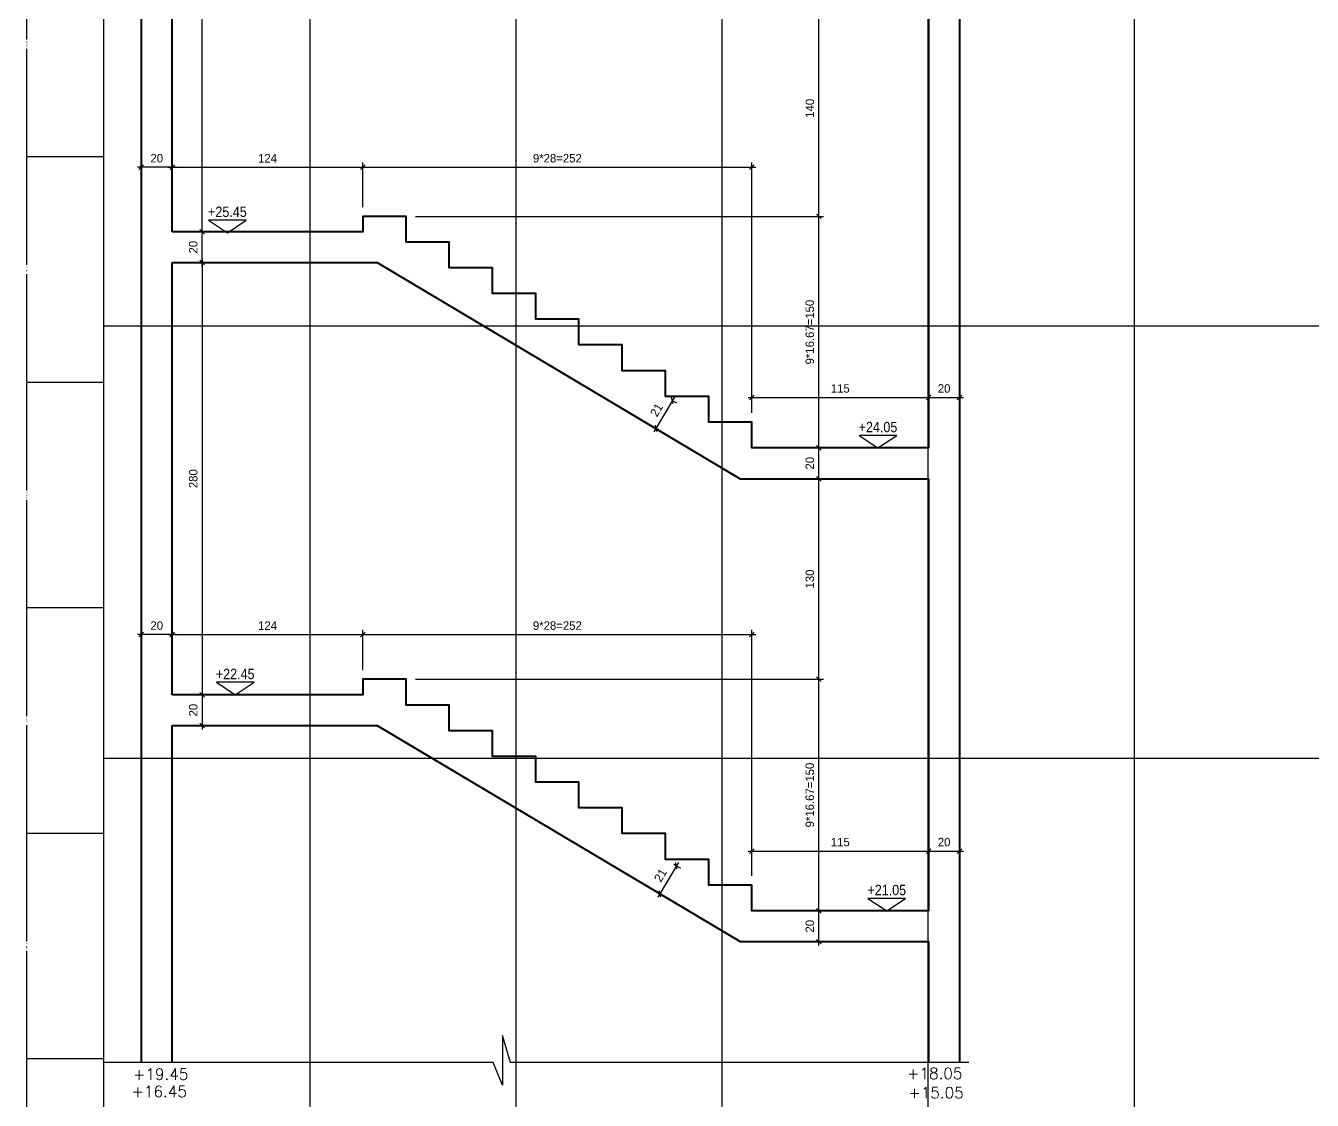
# Model space of a CAD drawing. Header units: inches. Extents: x -5298 to 11252, y 8210 to 22495.
# Drawn here: x 7526 to 8359, y 16894 to 17590 of the extents above; entities that cross this region are included whole.
import ezdxf
from ezdxf.enums import TextEntityAlignment as Align

# ---------------------------------------------------------------- set-up
doc = ezdxf.new("R2010")
doc.units = ezdxf.units.IN
doc.header["$LTSCALE"] = 55
doc.header["$MEASUREMENT"] = 0
doc.layers.get('Defpoints').update_dxf_attribs({"color": 40})
for name, color, linetype in [('BEAM', 3, 'Continuous'), ('break', 1, 'Continuous'), ('dim', 2, 'Continuous'), ('otm', 3, 'Continuous'), ('otm-text', 1, 'Continuous'), ('P-lines', 3, 'Continuous')]:
    doc.layers.add(name, color=color, linetype=linetype)
doc.layers.add('W-Conc', color=3, linetype='Continuous', lineweight=40)
doc.styles.add('danmm', font='danmm.shx', dxfattribs={"width": 0.9})
doc.styles.add('HEBTXT', font='hebtxt-weld.shx')
doc.styles.add('ROMANS', font='romans')
doc.styles.get("Standard").update_dxf_attribs({"font": 'arial.ttf'})
doc.dimstyles.new('25', dxfattribs={"dimtxt": 5.5, "dimasz": 3, "dimexe": 3, "dimexo": 6, "dimgap": 3, "dimtad": 1, "dimdec": 0, "dimrnd": 0.5, "dimtxsty": 'HEBTXT', "dimblk1": 'OBLIQUE', "dimblk2": 'OBLIQUE', "dimsah": 1, "dimcen": 1, "dimdle": 2.5, "dimclre": 9, "dimclrt": 3, "dimazin": 3, "dimtfac": 1, "dimtdec": 0, "dimtix": 1, "dimtmove": 2, "dimatfit": 3, "dimldrblk": 'OBLIQUE'})
doc.dimstyles.get("Standard").update_dxf_attribs({"dimtxt": 2.5, "dimasz": 2.5, "dimexe": 1.25, "dimexo": 0.625, "dimtad": 1, "dimtxsty": 'Standard', "dimcen": 2.5, "dimazin": 3, "dimtfac": 1, "dimtmove": 0, "dimatfit": 3})

# ---------------------------------------------------------------- blocks, each defined once
blk = doc.blocks.new('MF1')
blk.add_lwpolyline([(30, 20), (0, 0), (-30, 20)], close=True)
at = {"style": 'ROMANS'}
blk.add_attdef('0', text='', height=6, dxfattribs=at).set_placement((0, 25), align=Align.CENTER)
blk = doc.blocks.new('_OBLIQUE')
at = {"color": 0, "linetype": 'ByBlock'}
blk.add_line((-0.5, -0.5), (0.5, 0.5), dxfattribs=at)
blk = doc.blocks.new('*D1334')
at = {"layer": 'Defpoints', "color": 0, "linetype": 'Continuous', "ltscale": 5, "transparency": 16777216}
for p in [(7940.18, 17050.03, -0.15), (7929.44, 17031.99, -0.15), (7936.52, 17027.77)]:
    blk.add_point(p, dxfattribs=at)
at = {"layer": 'dim', "color": 0, "linetype": 'Continuous', "lineweight": -2, "ltscale": 5, "transparency": 16777216}
blk.add_line((7948.54, 17047.96), (7935.24, 17025.62), dxfattribs=at)
at = {"layer": 'dim', "color": 9, "linetype": 'Continuous', "lineweight": -2, "ltscale": 5, "transparency": 16777216}
for p, q in [((7945.34, 17046.96), (7949.84, 17044.28)), ((7934.6, 17028.92), (7939.1, 17026.24))]:
    blk.add_line(p, q, dxfattribs=at)
at = {"layer": 'dim', "color": 0, "linetype": 'Continuous', "lineweight": -2, "ltscale": 5, "transparency": 16777216, "xscale": 3, "yscale": 3, "zscale": 3}
for p, rotation in [((7947.26, 17045.82), 59.23224426472751), ((7936.52, 17027.77), 239.2322442647276)]:
    blk.add_blockref('_OBLIQUE', p, dxfattribs=dict(at, rotation=rotation))
at = {"layer": 'dim', "color": 3, "linetype": 'Continuous', "ltscale": 5, "transparency": 16777216, "insert": (7936.95, 17039.74), "char_height": 5.5, "attachment_point": 5, "rotation": 59.23224, "style": 'HEBTXT'}
blk.add_mtext('\\A1;21', dxfattribs=at)
blk = doc.blocks.new('*D1324')
at = {"layer": 'Defpoints', "color": 0, "linetype": 'Continuous', "ltscale": 5, "transparency": 16777216}
for p in [(7940.18, 17350.03, -0.15), (7929.44, 17331.99, -0.15), (7933.97, 17329.29)]:
    blk.add_point(p, dxfattribs=at)
at = {"layer": 'dim', "color": 0, "linetype": 'Continuous', "lineweight": -2, "ltscale": 5, "transparency": 16777216}
blk.add_line((7945.99, 17349.48), (7932.69, 17327.14), dxfattribs=at)
at = {"layer": 'dim', "color": 9, "linetype": 'Continuous', "lineweight": -2, "ltscale": 5, "transparency": 16777216}
for p, q in [((7945.34, 17346.96), (7947.29, 17345.8)), ((7934.59, 17328.92), (7936.55, 17327.75))]:
    blk.add_line(p, q, dxfattribs=at)
at = {"layer": 'dim', "color": 0, "linetype": 'Continuous', "lineweight": -2, "ltscale": 5, "transparency": 16777216, "xscale": 3, "yscale": 3, "zscale": 3}
for p, rotation in [((7944.71, 17347.33), 59.23224426472751), ((7933.97, 17329.29), 239.2322442647276)]:
    blk.add_blockref('_OBLIQUE', p, dxfattribs=dict(at, rotation=rotation))
at = {"layer": 'dim', "color": 3, "linetype": 'Continuous', "ltscale": 5, "transparency": 16777216, "insert": (7934.4, 17341.25), "char_height": 5.5, "attachment_point": 5, "rotation": 59.23224, "style": 'HEBTXT'}
blk.add_mtext('\\A1;21', dxfattribs=at)
blk = doc.blocks.new('*D1344')
at = {"layer": 'Defpoints', "color": 0, "linetype": 'Continuous', "ltscale": 5, "transparency": 16777216}
for p in [(7642.06, 17436.72, -0.15), (7640.1, 17156.72), (7641.86, 17156.72, -0.15)]:
    blk.add_point(p, dxfattribs=at)
at = {"layer": 'dim', "color": 9, "linetype": 'Continuous', "lineweight": -2, "ltscale": 5, "transparency": 16777216}
for p, q in [((7636.06, 17436.72), (7637.1, 17436.72)), ((7635.86, 17156.72), (7637.1, 17156.72))]:
    blk.add_line(p, q, dxfattribs=at)
at = {"layer": 'dim', "color": 0, "linetype": 'Continuous', "lineweight": -2, "ltscale": 5, "transparency": 16777216}
blk.add_line((7640.1, 17439.22), (7640.1, 17154.22), dxfattribs=at)
at = {"layer": 'dim', "color": 0, "linetype": 'Continuous', "lineweight": -2, "ltscale": 5, "transparency": 16777216, "xscale": 3, "yscale": 3, "zscale": 3}
for p, rotation in [((7640.1, 17436.72), 90), ((7640.1, 17156.72), 270)]:
    blk.add_blockref('_OBLIQUE', p, dxfattribs=dict(at, rotation=rotation))
at = {"layer": 'dim', "color": 3, "linetype": 'Continuous', "ltscale": 5, "transparency": 16777216, "insert": (7634.35, 17296.72), "char_height": 5.5, "attachment_point": 5, "rotation": 90, "style": 'HEBTXT'}
blk.add_mtext('\\A1;280', dxfattribs=at)
blk = doc.blocks.new('*D1345')
at = {"layer": 'Defpoints', "color": 0, "linetype": 'Continuous', "ltscale": 5, "transparency": 16777216}
for p in [(7641.86, 17156.72, -0.15), (7640.1, 17136.72), (7642.32, 17136.72, -0.15)]:
    blk.add_point(p, dxfattribs=at)
at = {"layer": 'dim', "color": 0, "linetype": 'Continuous', "lineweight": -2, "ltscale": 5, "transparency": 16777216}
blk.add_line((7640.1, 17159.22), (7640.1, 17134.22), dxfattribs=at)
at = {"layer": 'dim', "color": 9, "linetype": 'Continuous', "lineweight": -2, "ltscale": 5, "transparency": 16777216}
for p, q in [((7635.86, 17156.72), (7637.1, 17156.72)), ((7636.32, 17136.72), (7637.1, 17136.72))]:
    blk.add_line(p, q, dxfattribs=at)
at = {"layer": 'dim', "color": 0, "linetype": 'Continuous', "lineweight": -2, "ltscale": 5, "transparency": 16777216, "xscale": 3, "yscale": 3, "zscale": 3}
for p, rotation in [((7640.1, 17156.72), 90), ((7640.1, 17136.72), 270)]:
    blk.add_blockref('_OBLIQUE', p, dxfattribs=dict(at, rotation=rotation))
at = {"layer": 'dim', "color": 3, "linetype": 'Continuous', "ltscale": 5, "transparency": 16777216, "insert": (7634.35, 17146.72), "char_height": 5.5, "attachment_point": 5, "rotation": 90, "style": 'HEBTXT'}
blk.add_mtext('\\A1;20', dxfattribs=at)
blk = doc.blocks.new('*D1378')
at = {"layer": 'Defpoints', "color": 0, "linetype": 'Continuous', "ltscale": 5, "transparency": 16777216}
for p in [(8039.46, 17016.72), (8043.51, 17016.72, -0.15), (8043.66, 16996.72, -0.15)]:
    blk.add_point(p, dxfattribs=at)
at = {"layer": 'dim', "color": 9, "linetype": 'Continuous', "lineweight": -2, "ltscale": 5, "transparency": 16777216}
for p, q in [((8037.51, 17016.72), (8036.46, 17016.72)), ((8037.66, 16996.72), (8036.46, 16996.72))]:
    blk.add_line(p, q, dxfattribs=at)
at = {"layer": 'dim', "color": 0, "linetype": 'Continuous', "lineweight": -2, "ltscale": 5, "transparency": 16777216}
blk.add_line((8039.46, 16994.22), (8039.46, 17019.22), dxfattribs=at)
at = {"layer": 'dim', "color": 0, "linetype": 'Continuous', "lineweight": -2, "ltscale": 5, "transparency": 16777216, "xscale": 3, "yscale": 3, "zscale": 3}
for p, rotation in [((8039.46, 17016.72), 90), ((8039.46, 16996.72), 270)]:
    blk.add_blockref('_OBLIQUE', p, dxfattribs=dict(at, rotation=rotation))
at = {"layer": 'dim', "color": 3, "linetype": 'Continuous', "ltscale": 5, "transparency": 16777216, "insert": (8033.71, 17006.72), "char_height": 5.5, "attachment_point": 5, "rotation": 90, "style": 'HEBTXT'}
blk.add_mtext('\\A1;20', dxfattribs=at)
blk = doc.blocks.new('*D1379')
at = {"layer": 'Defpoints', "color": 0, "linetype": 'Continuous', "ltscale": 5, "transparency": 16777216}
for p in [(7772.18, 17166.72, -0.15), (8039.46, 17166.72), (8043.51, 17016.72, -0.15)]:
    blk.add_point(p, dxfattribs=at)
at = {"layer": 'dim', "color": 9, "linetype": 'Continuous', "lineweight": -2, "ltscale": 5, "transparency": 16777216}
for p, q in [((7778.18, 17166.72), (8042.46, 17166.72)), ((8037.51, 17016.72), (8036.46, 17016.72))]:
    blk.add_line(p, q, dxfattribs=at)
at = {"layer": 'dim', "color": 0, "linetype": 'Continuous', "lineweight": -2, "ltscale": 5, "transparency": 16777216}
blk.add_line((8039.46, 17014.22), (8039.46, 17169.22), dxfattribs=at)
at = {"layer": 'dim', "color": 0, "linetype": 'Continuous', "lineweight": -2, "ltscale": 5, "transparency": 16777216, "xscale": 3, "yscale": 3, "zscale": 3}
for p, rotation in [((8039.46, 17166.72), 90), ((8039.46, 17016.72), 270)]:
    blk.add_blockref('_OBLIQUE', p, dxfattribs=dict(at, rotation=rotation))
at = {"layer": 'dim', "color": 3, "linetype": 'Continuous', "ltscale": 5, "transparency": 16777216, "insert": (8033.71, 17091.72), "char_height": 5.5, "attachment_point": 5, "rotation": 90, "style": 'HEBTXT'}
blk.add_mtext('\\A1;9*16.67=150', dxfattribs=at)
blk = doc.blocks.new('*D1380')
at = {"layer": 'Defpoints', "color": 0, "linetype": 'Continuous', "ltscale": 5, "transparency": 16777216}
for p in [(8039.46, 17296.72), (8045.2, 17296.72, -0.15), (7772.18, 17166.72, -0.15)]:
    blk.add_point(p, dxfattribs=at)
at = {"layer": 'dim', "color": 9, "linetype": 'Continuous', "lineweight": -2, "ltscale": 5, "transparency": 16777216}
for p, q in [((8039.2, 17296.72), (8036.46, 17296.72)), ((7778.18, 17166.72), (8042.46, 17166.72))]:
    blk.add_line(p, q, dxfattribs=at)
at = {"layer": 'dim', "color": 0, "linetype": 'Continuous', "lineweight": -2, "ltscale": 5, "transparency": 16777216}
blk.add_line((8039.46, 17164.22), (8039.46, 17299.22), dxfattribs=at)
at = {"layer": 'dim', "color": 0, "linetype": 'Continuous', "lineweight": -2, "ltscale": 5, "transparency": 16777216, "xscale": 3, "yscale": 3, "zscale": 3}
for p, rotation in [((8039.46, 17296.72), 90), ((8039.46, 17166.72), 270)]:
    blk.add_blockref('_OBLIQUE', p, dxfattribs=dict(at, rotation=rotation))
at = {"layer": 'dim', "color": 3, "linetype": 'Continuous', "ltscale": 5, "transparency": 16777216, "insert": (8033.71, 17231.72), "char_height": 5.5, "attachment_point": 5, "rotation": 90, "style": 'HEBTXT'}
blk.add_mtext('\\A1;130', dxfattribs=at)
blk = doc.blocks.new('*D1381')
at = {"layer": 'Defpoints', "color": 0, "linetype": 'Continuous', "ltscale": 5, "transparency": 16777216}
for p in [(8039.46, 17316.72), (8043.76, 17316.72, -0.15), (8045.2, 17296.72, -0.15)]:
    blk.add_point(p, dxfattribs=at)
at = {"layer": 'dim', "color": 9, "linetype": 'Continuous', "lineweight": -2, "ltscale": 5, "transparency": 16777216}
for p, q in [((8037.76, 17316.72), (8036.46, 17316.72)), ((8039.2, 17296.72), (8036.46, 17296.72))]:
    blk.add_line(p, q, dxfattribs=at)
at = {"layer": 'dim', "color": 0, "linetype": 'Continuous', "lineweight": -2, "ltscale": 5, "transparency": 16777216}
blk.add_line((8039.46, 17294.22), (8039.46, 17319.22), dxfattribs=at)
at = {"layer": 'dim', "color": 0, "linetype": 'Continuous', "lineweight": -2, "ltscale": 5, "transparency": 16777216, "xscale": 3, "yscale": 3, "zscale": 3}
for p, rotation in [((8039.46, 17316.72), 90), ((8039.46, 17296.72), 270)]:
    blk.add_blockref('_OBLIQUE', p, dxfattribs=dict(at, rotation=rotation))
at = {"layer": 'dim', "color": 3, "linetype": 'Continuous', "ltscale": 5, "transparency": 16777216, "insert": (8033.71, 17306.72), "char_height": 5.5, "attachment_point": 5, "rotation": 90, "style": 'HEBTXT'}
blk.add_mtext('\\A1;20', dxfattribs=at)
blk = doc.blocks.new('*D1382')
at = {"layer": 'Defpoints', "color": 0, "linetype": 'Continuous', "ltscale": 5, "transparency": 16777216}
for p in [(7772.18, 17466.72, -0.15), (8039.46, 17466.72), (8043.76, 17316.72, -0.15)]:
    blk.add_point(p, dxfattribs=at)
at = {"layer": 'dim', "color": 9, "linetype": 'Continuous', "lineweight": -2, "ltscale": 5, "transparency": 16777216}
for p, q in [((7778.18, 17466.72), (8042.46, 17466.72)), ((8037.76, 17316.72), (8036.46, 17316.72))]:
    blk.add_line(p, q, dxfattribs=at)
at = {"layer": 'dim', "color": 0, "linetype": 'Continuous', "lineweight": -2, "ltscale": 5, "transparency": 16777216}
blk.add_line((8039.46, 17314.22), (8039.46, 17469.22), dxfattribs=at)
at = {"layer": 'dim', "color": 0, "linetype": 'Continuous', "lineweight": -2, "ltscale": 5, "transparency": 16777216, "xscale": 3, "yscale": 3, "zscale": 3}
for p, rotation in [((8039.46, 17466.72), 90), ((8039.46, 17316.72), 270)]:
    blk.add_blockref('_OBLIQUE', p, dxfattribs=dict(at, rotation=rotation))
at = {"layer": 'dim', "color": 3, "linetype": 'Continuous', "ltscale": 5, "transparency": 16777216, "insert": (8033.71, 17391.72), "char_height": 5.5, "attachment_point": 5, "rotation": 90, "style": 'HEBTXT'}
blk.add_mtext('\\A1;9*16.67=150', dxfattribs=at)
blk = doc.blocks.new('*D1383')
at = {"layer": 'Defpoints', "color": 0, "linetype": 'Continuous', "ltscale": 5, "transparency": 16777216}
for p in [(8039.46, 17606.72), (8043.58, 17606.72, -0.15), (7772.18, 17466.72, -0.15)]:
    blk.add_point(p, dxfattribs=at)
at = {"layer": 'dim', "color": 0, "linetype": 'Continuous', "lineweight": -2, "ltscale": 5, "transparency": 16777216}
blk.add_line((8039.46, 17464.22), (8039.46, 17609.22), dxfattribs=at)
at = {"layer": 'dim', "color": 9, "linetype": 'Continuous', "lineweight": -2, "ltscale": 5, "transparency": 16777216}
for p, q in [((8037.58, 17606.72), (8036.46, 17606.72)), ((7778.18, 17466.72), (8042.46, 17466.72))]:
    blk.add_line(p, q, dxfattribs=at)
at = {"layer": 'dim', "color": 0, "linetype": 'Continuous', "lineweight": -2, "ltscale": 5, "transparency": 16777216, "xscale": 3, "yscale": 3, "zscale": 3}
for p, rotation in [((8039.46, 17606.72), 90), ((8039.46, 17466.72), 270)]:
    blk.add_blockref('_OBLIQUE', p, dxfattribs=dict(at, rotation=rotation))
at = {"layer": 'dim', "color": 3, "linetype": 'Continuous', "ltscale": 5, "transparency": 16777216, "insert": (8033.71, 17536.72), "char_height": 5.5, "attachment_point": 5, "rotation": 90, "style": 'HEBTXT'}
blk.add_mtext('\\A1;140', dxfattribs=at)
blk = doc.blocks.new('*D1415')
at = {"layer": 'Defpoints', "color": 0, "linetype": 'Continuous', "ltscale": 5, "transparency": 16777216}
for p in [(7744.18, 17195.75), (7620.69, 17185.99, -0.15), (7744.18, 17166.72, -0.15)]:
    blk.add_point(p, dxfattribs=at)
at = {"layer": 'dim', "color": 0, "linetype": 'Continuous', "lineweight": -2, "ltscale": 5, "transparency": 16777216}
blk.add_line((7618.19, 17195.75), (7746.68, 17195.75), dxfattribs=at)
at = {"layer": 'dim', "color": 9, "linetype": 'Continuous', "lineweight": -2, "ltscale": 5, "transparency": 16777216}
for p, q in [((7620.69, 17191.99), (7620.69, 17198.75)), ((7744.18, 17172.72), (7744.18, 17198.75))]:
    blk.add_line(p, q, dxfattribs=at)
at = {"layer": 'dim', "color": 0, "linetype": 'Continuous', "lineweight": -2, "ltscale": 5, "transparency": 16777216, "xscale": 3, "yscale": 3, "zscale": 3, "rotation": 180}
blk.add_blockref('_OBLIQUE', (7620.69, 17195.75), dxfattribs=at)
at = {"layer": 'dim', "color": 0, "linetype": 'Continuous', "lineweight": -2, "ltscale": 5, "transparency": 16777216, "xscale": 3, "yscale": 3, "zscale": 3}
blk.add_blockref('_OBLIQUE', (7744.18, 17195.75), dxfattribs=at)
at = {"layer": 'dim', "color": 3, "linetype": 'Continuous', "ltscale": 5, "transparency": 16777216, "insert": (7682.43, 17201.5), "char_height": 5.5, "attachment_point": 5, "style": 'HEBTXT'}
blk.add_mtext('\\A1;124', dxfattribs=at)
blk = doc.blocks.new('*D1416')
at = {"layer": 'Defpoints', "color": 0, "linetype": 'Continuous', "ltscale": 5, "transparency": 16777216}
for p in [(7600.68, 17195.75), (7600.68, 17195.71, -0.15), (7620.69, 17185.99, -0.15)]:
    blk.add_point(p, dxfattribs=at)
at = {"layer": 'dim', "color": 9, "linetype": 'Continuous', "lineweight": -2, "ltscale": 5, "transparency": 16777216}
for p, q in [((7600.68, 17201.71), (7600.68, 17198.75)), ((7620.69, 17191.99), (7620.69, 17198.75))]:
    blk.add_line(p, q, dxfattribs=at)
at = {"layer": 'dim', "color": 0, "linetype": 'Continuous', "lineweight": -2, "ltscale": 5, "transparency": 16777216}
blk.add_line((7623.19, 17195.75), (7598.18, 17195.75), dxfattribs=at)
at = {"layer": 'dim', "color": 0, "linetype": 'Continuous', "lineweight": -2, "ltscale": 5, "transparency": 16777216, "xscale": 3, "yscale": 3, "zscale": 3, "rotation": 180}
blk.add_blockref('_OBLIQUE', (7600.68, 17195.75), dxfattribs=at)
at = {"layer": 'dim', "color": 0, "linetype": 'Continuous', "lineweight": -2, "ltscale": 5, "transparency": 16777216, "xscale": 3, "yscale": 3, "zscale": 3}
blk.add_blockref('_OBLIQUE', (7620.69, 17195.75), dxfattribs=at)
at = {"layer": 'dim', "color": 3, "linetype": 'Continuous', "ltscale": 5, "transparency": 16777216, "insert": (7610.68, 17201.5), "char_height": 5.5, "attachment_point": 5, "style": 'HEBTXT'}
blk.add_mtext('\\A1;20', dxfattribs=at)
blk = doc.blocks.new('*D1417')
at = {"layer": 'Defpoints', "color": 0, "linetype": 'Continuous', "ltscale": 5, "transparency": 16777216}
for p in [(7996.18, 17195.75), (7744.18, 17166.72, -0.15), (7996.18, 17033.36, -0.15)]:
    blk.add_point(p, dxfattribs=at)
at = {"layer": 'dim', "color": 0, "linetype": 'Continuous', "lineweight": -2, "ltscale": 5, "transparency": 16777216}
blk.add_line((7741.68, 17195.75), (7998.68, 17195.75), dxfattribs=at)
at = {"layer": 'dim', "color": 9, "linetype": 'Continuous', "lineweight": -2, "ltscale": 5, "transparency": 16777216}
for p, q in [((7744.18, 17172.72), (7744.18, 17198.75)), ((7996.18, 17039.36), (7996.18, 17198.75))]:
    blk.add_line(p, q, dxfattribs=at)
at = {"layer": 'dim', "color": 0, "linetype": 'Continuous', "lineweight": -2, "ltscale": 5, "transparency": 16777216, "xscale": 3, "yscale": 3, "zscale": 3, "rotation": 180}
blk.add_blockref('_OBLIQUE', (7744.18, 17195.75), dxfattribs=at)
at = {"layer": 'dim', "color": 0, "linetype": 'Continuous', "lineweight": -2, "ltscale": 5, "transparency": 16777216, "xscale": 3, "yscale": 3, "zscale": 3}
blk.add_blockref('_OBLIQUE', (7996.18, 17195.75), dxfattribs=at)
at = {"layer": 'dim', "color": 3, "linetype": 'Continuous', "ltscale": 5, "transparency": 16777216, "insert": (7870.18, 17201.5), "char_height": 5.5, "attachment_point": 5, "style": 'HEBTXT'}
blk.add_mtext('\\A1;9*28=252', dxfattribs=at)
blk = doc.blocks.new('*D1396')
at = {"layer": 'Defpoints', "color": 0, "linetype": 'Continuous', "ltscale": 5, "transparency": 16777216}
for p in [(8110.68, 17055.45), (7996.18, 17033.36, -0.15), (8110.68, 17033.36, 0.16)]:
    blk.add_point(p, dxfattribs=at)
at = {"layer": 'dim', "color": 9, "linetype": 'Continuous', "lineweight": -2, "ltscale": 5, "transparency": 16777216}
for p, q in [((7996.18, 17039.36), (7996.18, 17058.45)), ((8110.68, 17039.36), (8110.68, 17058.45))]:
    blk.add_line(p, q, dxfattribs=at)
at = {"layer": 'dim', "color": 0, "linetype": 'Continuous', "lineweight": -2, "ltscale": 5, "transparency": 16777216}
blk.add_line((7993.68, 17055.45), (8113.18, 17055.45), dxfattribs=at)
at = {"layer": 'dim', "color": 0, "linetype": 'Continuous', "lineweight": -2, "ltscale": 5, "transparency": 16777216, "xscale": 3, "yscale": 3, "zscale": 3, "rotation": 180}
blk.add_blockref('_OBLIQUE', (7996.18, 17055.45), dxfattribs=at)
at = {"layer": 'dim', "color": 0, "linetype": 'Continuous', "lineweight": -2, "ltscale": 5, "transparency": 16777216, "xscale": 3, "yscale": 3, "zscale": 3}
blk.add_blockref('_OBLIQUE', (8110.68, 17055.45), dxfattribs=at)
at = {"layer": 'dim', "color": 3, "linetype": 'Continuous', "ltscale": 5, "transparency": 16777216, "insert": (8053.43, 17061.2), "char_height": 5.5, "attachment_point": 5, "style": 'HEBTXT'}
blk.add_mtext('\\A1;115', dxfattribs=at)
blk = doc.blocks.new('*D1397')
at = {"layer": 'Defpoints', "color": 0, "linetype": 'Continuous', "ltscale": 5, "transparency": 16777216}
for p in [(8130.68, 17055.45), (8130.68, 17051.75, 0.28), (8110.68, 17033.36, 0.16)]:
    blk.add_point(p, dxfattribs=at)
at = {"layer": 'dim', "color": 9, "linetype": 'Continuous', "lineweight": -2, "ltscale": 5, "transparency": 16777216}
for p, q in [((8110.68, 17039.36), (8110.68, 17058.45)), ((8130.68, 17057.75), (8130.68, 17058.45))]:
    blk.add_line(p, q, dxfattribs=at)
at = {"layer": 'dim', "color": 0, "linetype": 'Continuous', "lineweight": -2, "ltscale": 5, "transparency": 16777216}
blk.add_line((8108.18, 17055.45), (8133.18, 17055.45), dxfattribs=at)
at = {"layer": 'dim', "color": 0, "linetype": 'Continuous', "lineweight": -2, "ltscale": 5, "transparency": 16777216, "xscale": 3, "yscale": 3, "zscale": 3, "rotation": 180}
blk.add_blockref('_OBLIQUE', (8110.68, 17055.45), dxfattribs=at)
at = {"layer": 'dim', "color": 0, "linetype": 'Continuous', "lineweight": -2, "ltscale": 5, "transparency": 16777216, "xscale": 3, "yscale": 3, "zscale": 3}
blk.add_blockref('_OBLIQUE', (8130.68, 17055.45), dxfattribs=at)
at = {"layer": 'dim', "color": 3, "linetype": 'Continuous', "ltscale": 5, "transparency": 16777216, "insert": (8120.68, 17061.2), "char_height": 5.5, "attachment_point": 5, "style": 'HEBTXT'}
blk.add_mtext('\\A1;20', dxfattribs=at)
blk = doc.blocks.new('*D1398')
at = {"layer": 'Defpoints', "color": 0, "linetype": 'Continuous', "ltscale": 5, "transparency": 16777216}
for p in [(7640.1, 17456.72), (7642.24, 17456.72, -0.15), (7642.06, 17436.72, -0.15)]:
    blk.add_point(p, dxfattribs=at)
at = {"layer": 'dim', "color": 0, "linetype": 'Continuous', "lineweight": -2, "ltscale": 5, "transparency": 16777216}
blk.add_line((7640.1, 17434.22), (7640.1, 17459.22), dxfattribs=at)
at = {"layer": 'dim', "color": 9, "linetype": 'Continuous', "lineweight": -2, "ltscale": 5, "transparency": 16777216}
for p, q in [((7636.24, 17456.72), (7637.1, 17456.72)), ((7636.06, 17436.72), (7637.1, 17436.72))]:
    blk.add_line(p, q, dxfattribs=at)
at = {"layer": 'dim', "color": 0, "linetype": 'Continuous', "lineweight": -2, "ltscale": 5, "transparency": 16777216, "xscale": 3, "yscale": 3, "zscale": 3}
for p, rotation in [((7640.1, 17456.72), 90), ((7640.1, 17436.72), 270)]:
    blk.add_blockref('_OBLIQUE', p, dxfattribs=dict(at, rotation=rotation))
at = {"layer": 'dim', "color": 3, "linetype": 'Continuous', "ltscale": 5, "transparency": 16777216, "insert": (7634.35, 17446.72), "char_height": 5.5, "attachment_point": 5, "rotation": 90, "style": 'HEBTXT'}
blk.add_mtext('\\A1;20', dxfattribs=at)
blk = doc.blocks.new('*D1399')
at = {"layer": 'Defpoints', "color": 0, "linetype": 'Continuous', "ltscale": 5, "transparency": 16777216}
for p in [(7640.1, 17756.72), (7644.46, 17756.72, -0.15), (7642.24, 17456.72, -0.15)]:
    blk.add_point(p, dxfattribs=at)
at = {"layer": 'dim', "color": 0, "linetype": 'Continuous', "lineweight": -2, "ltscale": 5, "transparency": 16777216}
blk.add_line((7640.1, 17454.22), (7640.1, 17759.22), dxfattribs=at)
at = {"layer": 'dim', "color": 9, "linetype": 'Continuous', "lineweight": -2, "ltscale": 5, "transparency": 16777216}
for p, q in [((7638.46, 17756.72), (7637.1, 17756.72)), ((7636.24, 17456.72), (7637.1, 17456.72))]:
    blk.add_line(p, q, dxfattribs=at)
at = {"layer": 'dim', "color": 0, "linetype": 'Continuous', "lineweight": -2, "ltscale": 5, "transparency": 16777216, "xscale": 3, "yscale": 3, "zscale": 3}
for p, rotation in [((7640.1, 17756.72), 90), ((7640.1, 17456.72), 270)]:
    blk.add_blockref('_OBLIQUE', p, dxfattribs=dict(at, rotation=rotation))
at = {"layer": 'dim', "color": 3, "linetype": 'Continuous', "ltscale": 5, "transparency": 16777216, "insert": (7634.35, 17606.72), "char_height": 5.5, "attachment_point": 5, "rotation": 90, "style": 'HEBTXT'}
blk.add_mtext('\\A1;300', dxfattribs=at)
blk = doc.blocks.new('*D1400')
at = {"layer": 'Defpoints', "color": 0, "linetype": 'Continuous', "ltscale": 5, "transparency": 16777216}
for p in [(7744.18, 17498.61), (7744.18, 17466.72, -0.15), (7620.68, 17456.72, -0.15)]:
    blk.add_point(p, dxfattribs=at)
at = {"layer": 'dim', "color": 9, "linetype": 'Continuous', "lineweight": -2, "ltscale": 5, "transparency": 16777216}
for p, q in [((7620.68, 17462.72), (7620.68, 17501.61)), ((7744.18, 17472.72), (7744.18, 17501.61))]:
    blk.add_line(p, q, dxfattribs=at)
at = {"layer": 'dim', "color": 0, "linetype": 'Continuous', "lineweight": -2, "ltscale": 5, "transparency": 16777216}
blk.add_line((7618.18, 17498.61), (7746.68, 17498.61), dxfattribs=at)
at = {"layer": 'dim', "color": 0, "linetype": 'Continuous', "lineweight": -2, "ltscale": 5, "transparency": 16777216, "xscale": 3, "yscale": 3, "zscale": 3, "rotation": 180}
blk.add_blockref('_OBLIQUE', (7620.68, 17498.61), dxfattribs=at)
at = {"layer": 'dim', "color": 0, "linetype": 'Continuous', "lineweight": -2, "ltscale": 5, "transparency": 16777216, "xscale": 3, "yscale": 3, "zscale": 3}
blk.add_blockref('_OBLIQUE', (7744.18, 17498.61), dxfattribs=at)
at = {"layer": 'dim', "color": 3, "linetype": 'Continuous', "ltscale": 5, "transparency": 16777216, "insert": (7682.43, 17504.36), "char_height": 5.5, "attachment_point": 5, "style": 'HEBTXT'}
blk.add_mtext('\\A1;124', dxfattribs=at)
blk = doc.blocks.new('*D1401')
at = {"layer": 'Defpoints', "color": 0, "linetype": 'Continuous', "ltscale": 5, "transparency": 16777216}
for p in [(7600.68, 17498.61), (7600.68, 17492.09, -0.18), (7620.68, 17456.72, -0.15)]:
    blk.add_point(p, dxfattribs=at)
at = {"layer": 'dim', "color": 9, "linetype": 'Continuous', "lineweight": -2, "ltscale": 5, "transparency": 16777216}
for p, q in [((7600.68, 17498.09), (7600.68, 17501.61)), ((7620.68, 17462.72), (7620.68, 17501.61))]:
    blk.add_line(p, q, dxfattribs=at)
at = {"layer": 'dim', "color": 0, "linetype": 'Continuous', "lineweight": -2, "ltscale": 5, "transparency": 16777216}
blk.add_line((7623.18, 17498.61), (7598.18, 17498.61), dxfattribs=at)
at = {"layer": 'dim', "color": 0, "linetype": 'Continuous', "lineweight": -2, "ltscale": 5, "transparency": 16777216, "xscale": 3, "yscale": 3, "zscale": 3, "rotation": 180}
blk.add_blockref('_OBLIQUE', (7600.68, 17498.61), dxfattribs=at)
at = {"layer": 'dim', "color": 0, "linetype": 'Continuous', "lineweight": -2, "ltscale": 5, "transparency": 16777216, "xscale": 3, "yscale": 3, "zscale": 3}
blk.add_blockref('_OBLIQUE', (7620.68, 17498.61), dxfattribs=at)
at = {"layer": 'dim', "color": 3, "linetype": 'Continuous', "ltscale": 5, "transparency": 16777216, "insert": (7610.68, 17504.36), "char_height": 5.5, "attachment_point": 5, "style": 'HEBTXT'}
blk.add_mtext('\\A1;20', dxfattribs=at)
blk = doc.blocks.new('*D1418')
at = {"layer": 'Defpoints', "color": 0, "linetype": 'Continuous', "ltscale": 5, "transparency": 16777216}
for p in [(7996.18, 17498.61), (7744.18, 17466.72, -0.15), (7996.18, 17333.36, -0.15)]:
    blk.add_point(p, dxfattribs=at)
at = {"layer": 'dim', "color": 9, "linetype": 'Continuous', "lineweight": -2, "ltscale": 5, "transparency": 16777216}
for p, q in [((7744.18, 17472.72), (7744.18, 17501.61)), ((7996.18, 17339.36), (7996.18, 17501.61))]:
    blk.add_line(p, q, dxfattribs=at)
at = {"layer": 'dim', "color": 0, "linetype": 'Continuous', "lineweight": -2, "ltscale": 5, "transparency": 16777216}
blk.add_line((7741.68, 17498.61), (7998.68, 17498.61), dxfattribs=at)
at = {"layer": 'dim', "color": 0, "linetype": 'Continuous', "lineweight": -2, "ltscale": 5, "transparency": 16777216, "xscale": 3, "yscale": 3, "zscale": 3, "rotation": 180}
blk.add_blockref('_OBLIQUE', (7744.18, 17498.61), dxfattribs=at)
at = {"layer": 'dim', "color": 0, "linetype": 'Continuous', "lineweight": -2, "ltscale": 5, "transparency": 16777216, "xscale": 3, "yscale": 3, "zscale": 3}
blk.add_blockref('_OBLIQUE', (7996.18, 17498.61), dxfattribs=at)
at = {"layer": 'dim', "color": 3, "linetype": 'Continuous', "ltscale": 5, "transparency": 16777216, "insert": (7870.18, 17504.36), "char_height": 5.5, "attachment_point": 5, "style": 'HEBTXT'}
blk.add_mtext('\\A1;9*28=252', dxfattribs=at)
blk = doc.blocks.new('*D1419')
at = {"layer": 'Defpoints', "color": 0, "linetype": 'Continuous', "ltscale": 5, "transparency": 16777216}
for p in [(8110.68, 17349.42), (7996.18, 17333.36, -0.15), (8110.68, 17333.36, 0.13)]:
    blk.add_point(p, dxfattribs=at)
at = {"layer": 'dim', "color": 9, "linetype": 'Continuous', "lineweight": -2, "ltscale": 5, "transparency": 16777216}
for p, q in [((7996.18, 17339.36), (7996.18, 17352.42)), ((8110.68, 17339.36), (8110.68, 17352.42))]:
    blk.add_line(p, q, dxfattribs=at)
at = {"layer": 'dim', "color": 0, "linetype": 'Continuous', "lineweight": -2, "ltscale": 5, "transparency": 16777216}
blk.add_line((7993.68, 17349.42), (8113.18, 17349.42), dxfattribs=at)
at = {"layer": 'dim', "color": 0, "linetype": 'Continuous', "lineweight": -2, "ltscale": 5, "transparency": 16777216, "xscale": 3, "yscale": 3, "zscale": 3, "rotation": 180}
blk.add_blockref('_OBLIQUE', (7996.18, 17349.42), dxfattribs=at)
at = {"layer": 'dim', "color": 0, "linetype": 'Continuous', "lineweight": -2, "ltscale": 5, "transparency": 16777216, "xscale": 3, "yscale": 3, "zscale": 3}
blk.add_blockref('_OBLIQUE', (8110.68, 17349.42), dxfattribs=at)
at = {"layer": 'dim', "color": 3, "linetype": 'Continuous', "ltscale": 5, "transparency": 16777216, "insert": (8053.43, 17355.17), "char_height": 5.5, "attachment_point": 5, "style": 'HEBTXT'}
blk.add_mtext('\\A1;115', dxfattribs=at)
blk = doc.blocks.new('*D1420')
at = {"layer": 'Defpoints', "color": 0, "linetype": 'Continuous', "ltscale": 5, "transparency": 16777216}
for p in [(8130.68, 17349.42), (8130.68, 17341.94, 0.26), (8110.68, 17333.36, 0.13)]:
    blk.add_point(p, dxfattribs=at)
at = {"layer": 'dim', "color": 9, "linetype": 'Continuous', "lineweight": -2, "ltscale": 5, "transparency": 16777216}
for p, q in [((8110.68, 17339.36), (8110.68, 17352.42)), ((8130.68, 17347.94), (8130.68, 17352.42))]:
    blk.add_line(p, q, dxfattribs=at)
at = {"layer": 'dim', "color": 0, "linetype": 'Continuous', "lineweight": -2, "ltscale": 5, "transparency": 16777216}
blk.add_line((8108.18, 17349.42), (8133.18, 17349.42), dxfattribs=at)
at = {"layer": 'dim', "color": 0, "linetype": 'Continuous', "lineweight": -2, "ltscale": 5, "transparency": 16777216, "xscale": 3, "yscale": 3, "zscale": 3, "rotation": 180}
blk.add_blockref('_OBLIQUE', (8110.68, 17349.42), dxfattribs=at)
at = {"layer": 'dim', "color": 0, "linetype": 'Continuous', "lineweight": -2, "ltscale": 5, "transparency": 16777216, "xscale": 3, "yscale": 3, "zscale": 3}
blk.add_blockref('_OBLIQUE', (8130.68, 17349.42), dxfattribs=at)
at = {"layer": 'dim', "color": 3, "linetype": 'Continuous', "ltscale": 5, "transparency": 16777216, "insert": (8120.68, 17355.17), "char_height": 5.5, "attachment_point": 5, "style": 'HEBTXT'}
blk.add_mtext('\\A1;20', dxfattribs=at)
blk = doc.blocks.new('_CLOSEDFILLED')
at = {"color": 0, "linetype": 'BYBLOCK'}
blk.add_solid([(-1, 0.2), (0, 0), (-1, -0.2)], dxfattribs=at)
blk = doc.blocks.new('*D129')
at = {"color": 2}
for p, q in [((7576.48, 16920.69), (7526.48, 16920.69)), ((7526.48, 16850.62), (7526.48, 16920.44)), ((7526.48, 16774.79), (7526.48, 16844.62)), ((7576.48, 16774.54), (7526.48, 16774.54))]:
    blk.add_line(p, q, dxfattribs=at)
at = {"layer": 'Defpoints'}
for p in [(7576.48, 16920.69), (7526.48, 16774.54), (7576.48, 16774.54)]:
    blk.add_point(p, dxfattribs=at)
at = {"layer": 'dim', "color": 2, "xscale": 0.25, "yscale": 0.25}
for p, rotation in [((7526.48, 16920.69), 90), ((7526.48, 16774.54), 270)]:
    blk.add_blockref('_CLOSEDFILLED', p, dxfattribs=dict(at, rotation=rotation))
at = {"layer": 'dim', "color": 0, "insert": (7526.48, 16847.62), "char_height": 1, "attachment_point": 5, "rotation": 90}
blk.add_mtext('146,15', dxfattribs=at)
blk = doc.blocks.new('*D130')
at = {"color": 2}
for p, q in [((7576.48, 17066.84), (7526.48, 17066.84)), ((7526.48, 16996.77), (7526.48, 17066.59)), ((7526.48, 16920.94), (7526.48, 16990.77)), ((7576.48, 16920.69), (7526.48, 16920.69))]:
    blk.add_line(p, q, dxfattribs=at)
at = {"layer": 'Defpoints'}
for p in [(7576.48, 17066.84), (7526.48, 16920.69), (7576.48, 16920.69)]:
    blk.add_point(p, dxfattribs=at)
at = {"layer": 'dim', "color": 2, "xscale": 0.25, "yscale": 0.25}
for p, rotation in [((7526.48, 17066.84), 90), ((7526.48, 16920.69), 270)]:
    blk.add_blockref('_CLOSEDFILLED', p, dxfattribs=dict(at, rotation=rotation))
at = {"layer": 'dim', "color": 0, "insert": (7526.48, 16993.77), "char_height": 1, "attachment_point": 5, "rotation": 90}
blk.add_mtext('146,15', dxfattribs=at)
blk = doc.blocks.new('*D131')
at = {"color": 2}
for p, q in [((7576.48, 17212.99), (7526.48, 17212.99)), ((7526.48, 17142.91), (7526.48, 17212.74)), ((7526.48, 17067.09), (7526.48, 17136.91)), ((7576.48, 17066.84), (7526.48, 17066.84))]:
    blk.add_line(p, q, dxfattribs=at)
at = {"layer": 'Defpoints'}
for p in [(7576.48, 17212.99), (7526.48, 17066.84), (7576.48, 17066.84)]:
    blk.add_point(p, dxfattribs=at)
at = {"layer": 'dim', "color": 2, "xscale": 0.25, "yscale": 0.25}
for p, rotation in [((7526.48, 17212.99), 90), ((7526.48, 17066.84), 270)]:
    blk.add_blockref('_CLOSEDFILLED', p, dxfattribs=dict(at, rotation=rotation))
at = {"layer": 'dim', "color": 0, "insert": (7526.48, 17139.91), "char_height": 1, "attachment_point": 5, "rotation": 90}
blk.add_mtext('146,15', dxfattribs=at)
blk = doc.blocks.new('*D132')
at = {"color": 2}
for p, q in [((7576.48, 17359.13), (7526.48, 17359.13)), ((7526.48, 17289.06), (7526.48, 17358.88)), ((7526.48, 17213.24), (7526.48, 17283.06)), ((7576.48, 17212.99), (7526.48, 17212.99))]:
    blk.add_line(p, q, dxfattribs=at)
at = {"layer": 'Defpoints'}
for p in [(7576.48, 17359.13), (7526.48, 17212.99), (7576.48, 17212.99)]:
    blk.add_point(p, dxfattribs=at)
at = {"layer": 'dim', "color": 2, "xscale": 0.25, "yscale": 0.25}
for p, rotation in [((7526.48, 17359.13), 90), ((7526.48, 17212.99), 270)]:
    blk.add_blockref('_CLOSEDFILLED', p, dxfattribs=dict(at, rotation=rotation))
at = {"layer": 'dim', "color": 0, "insert": (7526.48, 17286.06), "char_height": 1, "attachment_point": 5, "rotation": 90}
blk.add_mtext('146,15', dxfattribs=at)
blk = doc.blocks.new('*D133')
at = {"color": 2}
for p, q in [((7576.48, 17505.28), (7526.48, 17505.28)), ((7526.48, 17435.21), (7526.48, 17505.03)), ((7526.48, 17359.38), (7526.48, 17429.21)), ((7576.48, 17359.13), (7526.48, 17359.13))]:
    blk.add_line(p, q, dxfattribs=at)
at = {"layer": 'Defpoints'}
for p in [(7576.48, 17505.28), (7526.48, 17359.13), (7576.48, 17359.13)]:
    blk.add_point(p, dxfattribs=at)
at = {"layer": 'dim', "color": 2, "xscale": 0.25, "yscale": 0.25}
for p, rotation in [((7526.48, 17505.28), 90), ((7526.48, 17359.13), 270)]:
    blk.add_blockref('_CLOSEDFILLED', p, dxfattribs=dict(at, rotation=rotation))
at = {"layer": 'dim', "color": 0, "insert": (7526.48, 17432.21), "char_height": 1, "attachment_point": 5, "rotation": 90}
blk.add_mtext('146,15', dxfattribs=at)
blk = doc.blocks.new('*D134')
at = {"color": 2}
for p, q in [((7576.48, 17651.43), (7526.48, 17651.43)), ((7526.48, 17581.35), (7526.48, 17651.18)), ((7526.48, 17505.53), (7526.48, 17575.35)), ((7576.48, 17505.28), (7526.48, 17505.28))]:
    blk.add_line(p, q, dxfattribs=at)
at = {"layer": 'Defpoints'}
for p in [(7576.48, 17651.43), (7526.48, 17505.28), (7576.48, 17505.28)]:
    blk.add_point(p, dxfattribs=at)
at = {"layer": 'dim', "color": 2, "xscale": 0.25, "yscale": 0.25}
for p, rotation in [((7526.48, 17651.43), 90), ((7526.48, 17505.28), 270)]:
    blk.add_blockref('_CLOSEDFILLED', p, dxfattribs=dict(at, rotation=rotation))
at = {"layer": 'dim', "color": 0, "insert": (7526.48, 17578.35), "char_height": 1, "attachment_point": 5, "rotation": 90}
blk.add_mtext('146,15', dxfattribs=at)

msp = doc.modelspace()

# ---------------------------------------------------------------- linework, layer by layer
at = {"layer": 'BEAM', "color": 5}
for p, q in [((7576.475, 11513.244), (7576.475, 18236.017)), ((7709.969, 11513.244), (7709.969, 18236.017)), ((7843.463, 11513.244), (7843.463, 18236.017)), ((7976.957, 11513.244), (7976.957, 18236.017)), ((8110.451, 11513.244), (8110.451, 18236.017)), ((8243.945, 11513.244), (8243.945, 18236.017)), ((7576.475, 17395.671), (10780.328, 17395.671)), ((7576.475, 17115.555), (10780.328, 17115.555))]:
    msp.add_line(p, q, dxfattribs=at)
at = {"layer": 'break', "elevation": -0.163}
msp.add_lwpolyline([(8136.796, 16918.416), (7839.862, 16918.416), (7834.687, 16935.837), (7834.687, 16903.74), (7828.563, 16918.416), (7576.481, 16918.416)], dxfattribs=at)
at = {"layer": 'W-Conc', "ltscale": 5}
for p, q in [((7600.68, 18233.565, -0.711), (7600.68, 16918.416, -0.577)), ((8130.684, 18233.565, -0.25), (8130.683, 16918.416, -0.163)), ((7620.685, 17456.721, -0.634), (7620.685, 17756.721, -0.666)), ((8110.685, 17316.721, -0.319), (8110.685, 17606.718, -0.35)), ((7620.685, 17156.721, -0.602), (7620.685, 17436.721, -0.632)), ((8110.685, 17016.721, -0.286), (8110.685, 17296.721, -0.317)), ((7620.685, 16918.416, -0.577), (7620.685, 17136.721, -0.6)), ((8110.685, 16918.416, -0.276), (8110.685, 16996.721, -0.284))]:
    msp.add_line(p, q, dxfattribs=at)
at = {"layer": 'W-Conc', "ltscale": 5, "elevation": -0.599}
for points in [[(8110.685, 17316.721), (7996.18, 17316.721), (7996.18, 17333.361), (7968.18, 17333.361), (7968.18, 17350.031), (7940.18, 17350.031), (7940.18, 17366.701), (7912.18, 17366.701), (7912.18, 17383.371), (7884.18, 17383.371), (7884.18, 17400.041), (7856.18, 17400.041), (7856.18, 17416.711), (7828.18, 17416.711), (7828.18, 17433.381), (7800.18, 17433.381), (7800.18, 17450.051), (7772.18, 17450.051), (7772.18, 17466.721), (7744.18, 17466.721), (7744.18, 17456.721), (7620.682, 17456.721)], [(7620.682, 17436.721), (7753.519, 17436.721), (7988.672, 17296.721), (8110.685, 17296.721)], [(8110.685, 17016.721), (7996.184, 17016.721), (7996.184, 17033.361), (7968.184, 17033.361), (7968.184, 17050.031), (7940.184, 17050.031), (7940.184, 17066.701), (7912.184, 17066.701), (7912.184, 17083.371), (7884.184, 17083.371), (7884.184, 17100.041), (7856.184, 17100.041), (7856.184, 17116.711), (7828.184, 17116.711), (7828.184, 17133.381), (7800.184, 17133.381), (7800.184, 17150.051), (7772.184, 17150.051), (7772.184, 17166.721), (7744.184, 17166.721), (7744.184, 17156.721), (7620.685, 17156.721)], [(7620.685, 17136.721), (7753.523, 17136.721), (7988.676, 16996.721), (8110.685, 16996.721)]]:
    msp.add_lwpolyline(points, dxfattribs=at)

# ---------------------------------------------------------------- block references
at = {"layer": 'P-lines', "color": 3}
ref = msp.add_blockref('MF1', (7656.438, 17456.139, -0.599), dxfattribs=dict(at, xscale=-0.4065600000089035, yscale=0.4065600000089035, zscale=0.4065600000089035))
ref.add_attrib('-3.25', '+25.45', dxfattribs={"layer": 'otm-text', "height": 6.75, "style": 'danmm', "width": 0.9}).set_placement((7656.438, 17466.303, -0.599), align=Align.CENTER)
ref = msp.add_blockref('MF1', (8077.847, 17316.647, -0.599), dxfattribs=dict(at, xscale=-0.4065600000089035, yscale=0.4065600000089035, zscale=0.4065600000089035))
ref.add_attrib('-3.25', '+24.05', dxfattribs={"layer": 'otm-text', "height": 6.75, "style": 'danmm', "width": 0.9}).set_placement((8077.847, 17326.811, -0.599), align=Align.CENTER)
ref = msp.add_blockref('MF1', (7661.495, 17156.647, -0.599), dxfattribs=dict(at, xscale=-0.4065600000089035, yscale=0.4065600000089035, zscale=0.4065600000089035))
ref.add_attrib('-3.25', '+22.45', dxfattribs={"layer": 'otm-text', "height": 6.75, "style": 'danmm', "width": 0.9}).set_placement((7661.495, 17166.811, -0.599), align=Align.CENTER)
ref = msp.add_blockref('MF1', (8083.565, 17016.647, -0.599), dxfattribs=dict(at, xscale=-0.4065600000089035, yscale=0.4065600000089035, zscale=0.4065600000089035))
ref.add_attrib('-3.25', '+21.05', dxfattribs={"layer": 'otm-text', "height": 6.75, "style": 'danmm', "width": 0.9}).set_placement((8083.565, 17026.811, -0.599), align=Align.CENTER)

# ---------------------------------------------------------------- texts
at = {"layer": 'otm', "color": 1, "style": 'ROMANS'}
for s, p in [('+19.45', (7595.377, 16907.22, -0.271)), ('+18.05', (8096.731, 16907.703, -0.584)), ('+16.45', (7594.428, 16896.025, -0.271)), ('+15.05', (8097.579, 16895.266, -0.584))]:
    msp.add_text(s, height=7.2, dxfattribs=at).set_placement(p)

# ---------------------------------------------------------------- dimensions: what is measured, and where the dimension line sits
at = {"layer": 'dim', "linetype": 'Continuous', "ltscale": 5}
for base, p1, p2, picture, middle in [((7640.095, 17756.721, -0.451), (7642.235, 17456.721, -0.599), (7644.46, 17756.721, -0.603), '*D1399', (7634.345, 17606.721, -0.451)), ((8039.464, 17606.718, -0.451), (7772.18, 17466.721, -0.599), (8043.584, 17606.718, -0.603), '*D1383', (8033.714, 17536.719, -0.451)), ((7640.095, 17456.721, -0.451), (7642.064, 17436.721, -0.599), (7642.235, 17456.721, -0.599), '*D1398', (7634.345, 17446.721, -0.451)), ((7640.095, 17156.721, -0.451), (7642.064, 17436.721, -0.599), (7641.858, 17156.721, -0.599), '*D1344', (7634.345, 17296.721, -0.451)), ((8039.464, 17316.721, -0.451), (8045.203, 17296.721, -0.599), (8043.756, 17316.721, -0.599), '*D1381', (8033.714, 17306.721, -0.451)), ((8039.464, 17296.721, -0.451), (7772.184, 17166.721, -0.599), (8045.203, 17296.721, -0.599), '*D1380', (8033.714, 17231.721, -0.451)), ((7640.095, 17136.721, -0.451), (7641.858, 17156.721, -0.599), (7642.324, 17136.721, -0.599), '*D1345', (7634.345, 17146.721, -0.451)), ((8039.464, 17016.721, -0.451), (8043.663, 16996.721, -0.599), (8043.506, 17016.721, -0.599), '*D1378', (8033.714, 17006.721, -0.451))]:
    dim = msp.add_linear_dim(base=base, p1=p1, p2=p2, angle=90, dimstyle='25', dxfattribs=at)
    dim.commit()
    dim.dimension.update_dxf_attribs({"geometry": picture, "text_midpoint": middle})
at = {"layer": 'dim', "color": 2}
for base, p1, p2, picture, middle in [((7526.475, 17505.281), (7576.475, 17505.281), (7576.475, 17651.428), '*D134', (7526.475, 17578.355)), ((7526.475, 17359.134), (7576.475, 17359.134), (7576.475, 17505.281), '*D133', (7526.475, 17432.207)), ((7526.475, 17212.987), (7576.475, 17212.987), (7576.475, 17359.134), '*D132', (7526.475, 17286.06)), ((7526.475, 17066.839), (7576.475, 17066.839), (7576.475, 17212.987), '*D131', (7526.475, 17139.913)), ((7526.475, 16920.692), (7576.475, 16920.692), (7576.475, 17066.839), '*D130', (7526.475, 16993.766)), ((7526.475, 16774.545), (7576.475, 16774.545), (7576.475, 16920.692), '*D129', (7526.475, 16847.618))]:
    dim = msp.add_linear_dim(base=base, p1=p1, p2=p2, angle=90, dimstyle='Standard', dxfattribs=at)
    dim.commit()
    dim.dimension.update_dxf_attribs({"geometry": picture, "text_midpoint": middle})
at = {"layer": 'dim', "linetype": 'Continuous', "ltscale": 5}
for base, p1, p2, picture, middle in [((7600.68, 17498.611, -0.451), (7620.682, 17456.721, -0.599), (7600.68, 17492.086, -0.636), '*D1401', (7610.681, 17504.361, -0.451)), ((7744.18, 17498.611, -0.451), (7620.682, 17456.721, -0.599), (7744.18, 17466.721, -0.599), '*D1400', (7682.431, 17504.361, -0.451)), ((8110.685, 17349.42, -0.451), (7996.18, 17333.361, -0.599), (8110.685, 17333.361, -0.321), '*D1419', (8053.433, 17355.17, -0.451)), ((8130.683, 17349.42, -0.451), (8110.685, 17333.361, -0.321), (8130.683, 17341.938, -0.191), '*D1420', (8120.684, 17355.17, -0.451)), ((7600.68, 17195.746, -0.451), (7620.685, 17185.987, -0.605), (7600.68, 17195.707, -0.605), '*D1416', (7610.683, 17201.496, -0.451)), ((7744.184, 17195.746, -0.451), (7620.685, 17185.987, -0.605), (7744.184, 17166.721, -0.599), '*D1415', (7682.434, 17201.496, -0.451)), ((8110.685, 17055.45, -0.451), (7996.184, 17033.361, -0.599), (8110.685, 17033.361, -0.288), '*D1396', (8053.434, 17061.2, -0.451)), ((8130.683, 17055.45, -0.451), (8110.685, 17033.361, -0.288), (8130.683, 17051.747, -0.172), '*D1397', (8120.684, 17061.2, -0.451))]:
    dim = msp.add_linear_dim(base=base, p1=p1, p2=p2, dimstyle='25', dxfattribs=at)
    dim.commit()
    dim.dimension.update_dxf_attribs({"geometry": picture, "text_midpoint": middle})
for base, p1, p2, picture, middle in [((7996.18, 17498.611, -0.451), (7744.18, 17466.721, -0.599), (7996.18, 17333.361, -0.599), '*D1418', (7870.18, 17504.361, -0.451)), ((7996.184, 17195.746, -0.451), (7744.184, 17166.721, -0.599), (7996.184, 17033.361, -0.599), '*D1417', (7870.184, 17201.496, -0.451))]:
    dim = msp.add_linear_dim(base=base, p1=p1, p2=p2, text='9*28=<>', dimstyle='25', dxfattribs=at)
    dim.commit()
    dim.dimension.update_dxf_attribs({"geometry": picture, "text_midpoint": middle})
for base, p1, p2, picture, middle in [((8039.464, 17466.721, -0.451), (8043.756, 17316.721, -0.599), (7772.18, 17466.721, -0.599), '*D1382', (8033.714, 17391.721, -0.451)), ((8039.464, 17166.721, -0.451), (8043.506, 17016.721, -0.599), (7772.184, 17166.721, -0.599), '*D1379', (8033.714, 17091.721, -0.451))]:
    dim = msp.add_linear_dim(base=base, p1=p1, p2=p2, angle=90, text='9*16.67=<>', dimstyle='25', dxfattribs=at)
    dim.commit()
    dim.dimension.update_dxf_attribs({"geometry": picture, "text_midpoint": middle})
for p1, p2, distance, picture, middle in [((7940.18, 17350.031, -0.599), (7929.437, 17331.987, -0.599), 5.274, '*D1324', (7934.4, 17341.253, -0.451)), ((7940.184, 17050.031, -0.599), (7929.441, 17031.987, -0.599), 8.239, '*D1334', (7936.951, 17039.736, -0.451))]:
    dim = msp.add_aligned_dim(p1=p1, p2=p2, distance=distance, dimstyle='25', dxfattribs=at)
    dim.commit()
    dim.dimension.update_dxf_attribs({"geometry": picture, "text_midpoint": middle})

doc.saveas('drawing.dxf')
